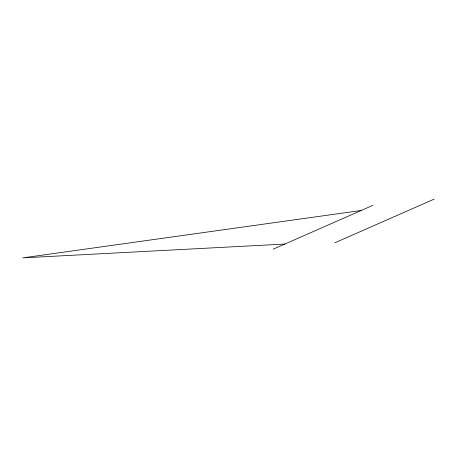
<?xml version="1.0" encoding="UTF-8"?>
<svg xmlns="http://www.w3.org/2000/svg" width="457" height="457" viewBox="0 0 457 457"><rect width="100%" height="100%" fill="white"/><g stroke="black" fill="none" stroke-linecap="round" stroke-linejoin="round"><path stroke-width="0.69" d="M273.252 249.145L372.752 205.393M334.644 242.884L434.15 199.132M361.184 210.477L22.85 257.868L284.82 244.055"/></g></svg>
